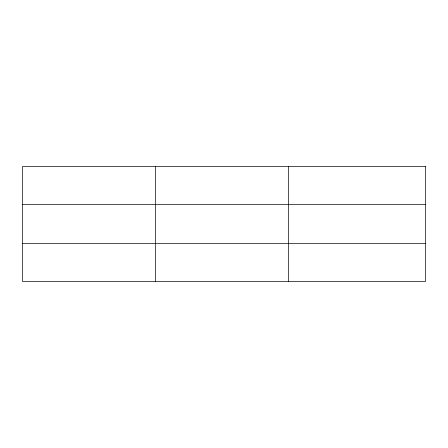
<?xml version="1.0" encoding="UTF-8"?>
<svg xmlns="http://www.w3.org/2000/svg" width="448" height="448" viewBox="0 0 448 448"><rect width="100%" height="100%" fill="white"/><g stroke="black" fill="none" stroke-linecap="round" stroke-linejoin="round"><path stroke-width="0.67" d="M155.456 281.434L155.456 166.566M288.512 281.434L288.512 166.566M22.4 204.473L425.6 204.473M22.4 243.527L425.6 243.527M425.6 166.566L425.6 281.434L22.4 281.434L22.4 166.566L425.6 166.566"/></g></svg>
